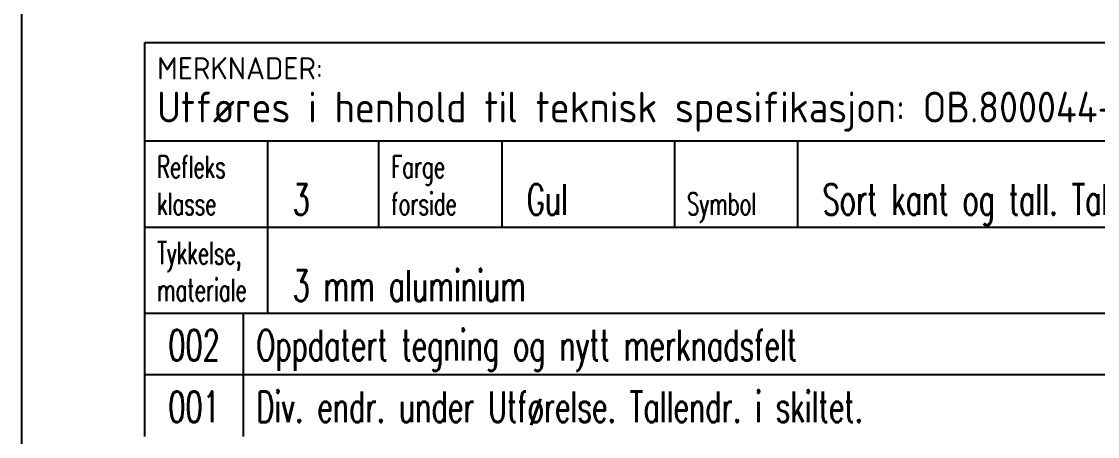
# Model space of a CAD drawing. Header units: millimetres. Extents: x 0 to 1800, y 0 to 2770.
# Drawn here: x 0 to 873, y 590 to 927 of the extents above; entities that cross this region are included whole.
import ezdxf
from ezdxf.enums import TextEntityAlignment as Align

# ---------------------------------------------------------------- set-up
doc = ezdxf.new("R2010")
doc.units = ezdxf.units.MM
for name, color, linetype in [('RAMME', 7, 'Continuous'), ('TITT-018', 4, 'Continuous'), ('TITT-050', 5, 'Continuous'), ('TITT-TEKST18', 4, 'Continuous'), ('TITT-TEKST25', 2, 'Continuous'), ('TITT-TEKST35', 7, 'Continuous'), ('TITT-TEKST50', 5, 'Continuous')]:
    doc.layers.add(name, color=color, linetype=linetype)
doc.styles.add('ISO', font='isocp2.shx')
doc.styles.add('ISO25', font='ISO3098.shx')
doc.styles.add('TITTEL', font='romans.shx', dxfattribs={"width": 0.65})

# ---------------------------------------------------------------- blocks, each defined once
blk = doc.blocks.new('Revisjonslinje V00')
at = {"layer": 'TITT-018'}
blk.add_line((170, 5), (0, 5), dxfattribs=at)
at = {"layer": 'TITT-050'}
for p, q in [((0, 0), (0, 5)), ((8, 0), (8, 5))]:
    blk.add_line(p, q, dxfattribs=at)
at = {"layer": 'TITT-TEKST25', "style": 'TITTEL', "width": 0.65}
for tag, p in [('2A', (4, 1.16)), ('2C', (115, 1.16)), ('2D', (131, 1.16)), ('2E', (147, 1.16)), ('2F', (162.5, 1.16))]:
    blk.add_attdef(tag, text='', height=2.5, dxfattribs=at).set_placement(p, align=Align.CENTER)
blk.add_attdef('2B', (9.059, 1.16), '', height=2.5, dxfattribs=at)
blk = doc.blocks.new('Merknadsfelt')
at = {"layer": 'TITT-018'}
for p, q in [((0, 14), (170, 14)), ((10, 7), (10, 14)), ((29, 7), (29, 14)), ((0, 7), (107, 7)), ((10, 0), (10, 7))]:
    blk.add_line(p, q, dxfattribs=at)
at = {"layer": 'TITT-TEKST50'}
blk.add_line((19, 7), (19, 14), dxfattribs=at)
blk.add_lwpolyline([(0, 22), (170, 22), (170, 0), (0, 0)], close=True, dxfattribs=at)
at = {"layer": 'TITT-018', "style": 'ISO25'}
blk.add_text('MERKNADER: ', height=1.8, dxfattribs=at).set_placement((1, 19))
at = {"layer": 'TITT-TEKST18', "style": 'TITTEL', "width": 0.65}
for tag, p in [('REFLEKS', (1, 11)), ('FARGE', (20, 11)), ('KLASSE', (1, 8)), ('FORSIDE', (20, 8)), ('TYKKELSE', (1, 4)), ('FORSYNING', (108, 4)), ('MATERIALE', (1, 1)), ('F.NR', (108, 1))]:
    blk.add_attdef(tag, p, '', height=1.8, dxfattribs=at)
at = {"layer": 'TITT-TEKST25', "style": 'ISO'}
blk.add_text('Utføres i henhold til teknisk spesifikasjon: OB.800044-000, dersom ikke annet er angitt ', height=2.5, dxfattribs=at).set_placement((1, 15.5))
at = {"layer": 'TITT-TEKST25', "style": 'TITTEL', "width": 0.65}
for tag, p in [('KLASSE', (12, 7.998)), ('FORSIDE', (31, 8)), ('MATERIALE', (12, 1))]:
    blk.add_attdef(tag, p, '', height=2.5, dxfattribs=at)
at = {"layer": 'TITT-TEKST35', "style": 'TITTEL', "width": 0.65}
blk.add_attdef('F.NUMMER', (119, 1), '', height=3.5, dxfattribs=at)
blk = doc.blocks.new('Fri-merknad')
at = {"layer": 'TITT-018'}
blk.add_line((10, 0), (10, 7), dxfattribs=at)
at = {"layer": 'TITT-TEKST50'}
blk.add_lwpolyline([(0, 0), (0, 7)], dxfattribs=at)
at = {"layer": 'TITT-TEKST18', "style": 'TITTEL', "width": 0.65}
for tag, p in [('OVER', (1, 4)), ('NEDE', (1, 1))]:
    blk.add_attdef(tag, p, '', height=1.8, dxfattribs=at)
at = {"layer": 'TITT-TEKST25', "style": 'TITTEL', "width": 0.65}
blk.add_attdef('MERKNAD', (12, 1), '', height=2.5, dxfattribs=at)

msp = doc.modelspace()

# ---------------------------------------------------------------- linework, layer by layer
at = {"layer": 'RAMME'}
msp.add_lwpolyline([(0, 0), (1800, 0), (1800, 2770), (0, 2770)], close=True, dxfattribs=at)

# ---------------------------------------------------------------- block references
ref = msp.add_blockref('Merknadsfelt', (100, 690), dxfattribs=dict(at, xscale=10, yscale=10, zscale=10))
ref.add_attrib('KLASSE', '3', (220, 769.98), dxfattribs={"layer": 'TITT-TEKST25', "height": 25, "style": 'TITTEL', "width": 0.65})
ref.add_attrib('FORSIDE', 'Gul', (410, 770), dxfattribs={"layer": 'TITT-TEKST25', "height": 25, "style": 'TITTEL', "width": 0.65})
ref.add_attrib('MATERIALE', '3 mm aluminium', (220, 700), dxfattribs={"layer": 'TITT-TEKST25', "height": 25, "style": 'TITTEL', "width": 0.65})
ref.add_attrib('KLASSE', 'klasse', (110, 770), dxfattribs={"layer": 'TITT-TEKST18', "height": 18, "style": 'TITTEL', "width": 0.65})
ref.add_attrib('REFLEKS', 'Refleks', (110, 800), dxfattribs={"layer": 'TITT-TEKST18', "height": 18, "style": 'TITTEL', "width": 0.65})
ref.add_attrib('FORSIDE', 'forside', (300, 770), dxfattribs={"layer": 'TITT-TEKST18', "height": 18, "style": 'TITTEL', "width": 0.65})
ref.add_attrib('FARGE', 'Farge', (300, 800), dxfattribs={"layer": 'TITT-TEKST18', "height": 18, "style": 'TITTEL', "width": 0.65})
ref.add_attrib('TYKKELSE', 'Tykkelse,', (110, 730), dxfattribs={"layer": 'TITT-TEKST18', "height": 18, "style": 'TITTEL', "width": 0.65})
ref.add_attrib('MATERIALE', 'materiale', (110, 700), dxfattribs={"layer": 'TITT-TEKST18', "height": 18, "style": 'TITTEL', "width": 0.65})
at = {"layer": 'RAMME', "xscale": 10, "yscale": 10, "zscale": 10}
msp.add_blockref('Fri-merknad', (530, 760), dxfattribs=at).add_auto_attribs({'NEDE': 'Symbol', 'MERKNAD': 'Sort kant og tall. Tall etter Statens vegvesens normaler, H=300 mm'})
at = {"layer": 'RAMME', "ltscale": 5}
ref = msp.add_blockref('Revisjonslinje V00', (100, 640), dxfattribs=dict(at, xscale=10, yscale=10, zscale=10))
ref.add_attrib('2A', '002', dxfattribs={"layer": 'TITT-TEKST25', "height": 25, "style": 'TITTEL', "width": 0.65}).set_placement((140, 651.6), align=Align.CENTER)
ref.add_attrib('2B', 'Oppdatert tegning og nytt merknadsfelt', (190.59, 651.6), dxfattribs={"layer": 'TITT-TEKST25', "height": 25, "style": 'TITTEL', "width": 0.65})
ref = msp.add_blockref('Revisjonslinje V00', (100, 590), dxfattribs=dict(at, xscale=10, yscale=10, zscale=10))
ref.add_attrib('2A', '001', dxfattribs={"layer": 'TITT-TEKST25', "height": 25, "style": 'TITTEL', "width": 0.65}).set_placement((140, 601.6), align=Align.CENTER)
ref.add_attrib('2B', 'Div. endr. under Utførelse. Tallendr. i skiltet.', (190.59, 601.6), dxfattribs={"layer": 'TITT-TEKST25', "height": 25, "style": 'TITTEL', "width": 0.65})

doc.saveas('drawing.dxf')
